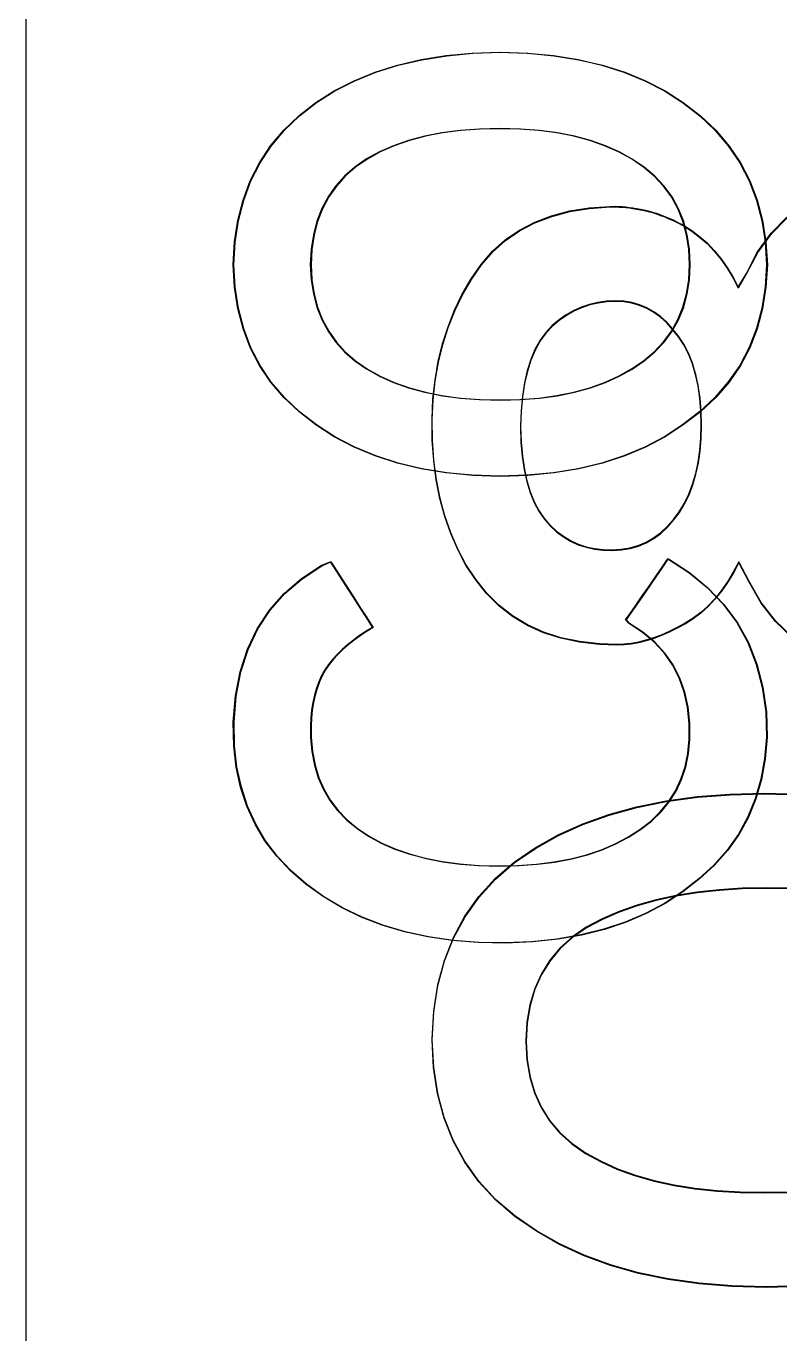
# Model space of a CAD drawing. Extents: x 1 to 47.7, y 0.2 to 35.
# Drawn here: x 34.5485 to 34.6618, y 18.4638 to 18.6605 of the extents above; entities that cross this region are included whole.
import ezdxf

# ---------------------------------------------------------------- set-up
doc = ezdxf.new("R2010")
doc.units = 0
doc.header["$MEASUREMENT"] = 0
for name, color, linetype in [('5_1___24__TARGET_LEDS___12', 7, 'CONTINUOUS'), ('6_2___8__INDEPENDENT_INPUT', 7, 'CONTINUOUS'), ('6_3___8__OPTOISO_INDEPENDE', 7, 'CONTINUOUS'), ('6_4___24__OPTOISO_INDEPEND', 7, 'CONTINUOUS'), ('6_5___8__INDEPENDENT_INPUT', 7, 'CONTINUOUS'), ('6_6___8__INDEPENDENT_INPUT', 7, 'CONTINUOUS'), ('6_7___8__OPTOISO_INDEPENDE', 7, 'CONTINUOUS'), ('6_8___8__OPTOISO_INDEPENDE', 7, 'CONTINUOUS'), ('7_0_____DWG', 7, 'CONTINUOUS')]:
    doc.layers.add(name, color=color, linetype=linetype)

msp = doc.modelspace()

# ---------------------------------------------------------------- linework, layer by layer
at = {"layer": '5_1___24__TARGET_LEDS___12'}
for points in [[(34.61979, 18.65653), (34.62393, 18.65639), (34.62787, 18.65602), (34.6316, 18.65542), (34.63514, 18.65459), (34.63848, 18.65353), (34.64162, 18.65224), (34.64456, 18.65072), (34.6473, 18.64898), (34.64987, 18.64699), (34.65217, 18.6448), (34.65418, 18.64243), (34.65589, 18.63989), (34.65729, 18.63718), (34.6584, 18.63429), (34.65922, 18.63123), (34.65973, 18.62799), (34.65994, 18.62458), (34.65973, 18.62119), (34.65922, 18.61799), (34.6584, 18.61496), (34.65729, 18.6121), (34.65589, 18.60943), (34.65418, 18.60693), (34.65217, 18.60461), (34.64987, 18.60247), (34.6473, 18.60048), (34.64456, 18.59868), (34.64162, 18.59713), (34.63848, 18.59581), (34.63514, 18.59472), (34.6316, 18.59387), (34.62787, 18.59326), (34.62393, 18.59288), (34.61979, 18.59274), (34.61565, 18.59288), (34.61171, 18.59326), (34.60796, 18.59387), (34.6044, 18.59472), (34.60104, 18.59581), (34.59788, 18.59713), (34.59491, 18.59868), (34.59213, 18.60048), (34.58957, 18.60247), (34.5873, 18.60461), (34.58533, 18.60693), (34.58365, 18.60943), (34.58227, 18.6121), (34.58118, 18.61496), (34.58039, 18.61799), (34.5799, 18.62119), (34.5797, 18.62458), (34.5799, 18.62799), (34.58039, 18.63123), (34.58118, 18.63429), (34.58227, 18.63718), (34.58365, 18.63989), (34.58533, 18.64243), (34.5873, 18.6448), (34.58957, 18.64699), (34.59213, 18.64898), (34.59491, 18.65072), (34.59788, 18.65224), (34.60104, 18.65353), (34.6044, 18.65459), (34.60796, 18.65542), (34.61171, 18.65602), (34.61565, 18.65639)], [(34.61979, 18.64504), (34.61674, 18.64497), (34.61384, 18.64475), (34.6111, 18.6444), (34.60852, 18.6439), (34.6061, 18.64325), (34.60383, 18.64247), (34.60173, 18.64154), (34.59978, 18.64047), (34.59801, 18.63926), (34.59646, 18.6379), (34.59512, 18.6364), (34.59397, 18.63477), (34.59303, 18.633), (34.5923, 18.6311), (34.59176, 18.62906), (34.59143, 18.62689), (34.59131, 18.62458), (34.59143, 18.62232), (34.59176, 18.62019), (34.5923, 18.61818), (34.59303, 18.61631), (34.59397, 18.61457), (34.59512, 18.61295), (34.59646, 18.61147), (34.59801, 18.61012), (34.59978, 18.60889), (34.60173, 18.6078), (34.60383, 18.60685), (34.6061, 18.60605), (34.60852, 18.60539), (34.6111, 18.60488), (34.61384, 18.60452), (34.61674, 18.6043), (34.61979, 18.60423), (34.62281, 18.6043), (34.62568, 18.60452), (34.62838, 18.60488), (34.63094, 18.60539), (34.63333, 18.60605), (34.63558, 18.60685), (34.63766, 18.6078), (34.6396, 18.60889), (34.6414, 18.61012), (34.64302, 18.61147), (34.64443, 18.61295), (34.64562, 18.61457), (34.6466, 18.61631), (34.64736, 18.61818), (34.6479, 18.62019), (34.64822, 18.62232), (34.64833, 18.62458), (34.64822, 18.62689), (34.6479, 18.62906), (34.64736, 18.6311), (34.6466, 18.633), (34.64562, 18.63477), (34.64443, 18.6364), (34.64302, 18.6379), (34.6414, 18.63926), (34.6396, 18.64047), (34.63766, 18.64154), (34.63558, 18.64247), (34.63333, 18.64325), (34.63094, 18.6439), (34.62838, 18.6444), (34.62568, 18.64475), (34.62281, 18.64497)], [(34.64507, 18.58032), (34.64823, 18.57828), (34.65101, 18.576), (34.65341, 18.57349), (34.65544, 18.57073), (34.65709, 18.56773), (34.65837, 18.56449), (34.65927, 18.56101), (34.65979, 18.55729), (34.65991, 18.55351), (34.65963, 18.55025), (34.65907, 18.54716), (34.65823, 18.54424), (34.6571, 18.54149), (34.65569, 18.53891), (34.65399, 18.5365), (34.65201, 18.53425), (34.64975, 18.53218), (34.64725, 18.53024), (34.64458, 18.5285), (34.64173, 18.52698), (34.63868, 18.52568), (34.63544, 18.5246), (34.63202, 18.52375), (34.62841, 18.52313), (34.6246, 18.52272), (34.62061, 18.52254), (34.61655, 18.52263), (34.61267, 18.52294), (34.60897, 18.52348), (34.60546, 18.52424), (34.60213, 18.52522), (34.59898, 18.52643), (34.59602, 18.52786), (34.59324, 18.52952), (34.59065, 18.53139), (34.58832, 18.5334), (34.58626, 18.53558), (34.58448, 18.53792), (34.58298, 18.54044), (34.58177, 18.54312), (34.58083, 18.54597), (34.58017, 18.54899), (34.57979, 18.55218), (34.57973, 18.55577), (34.58006, 18.5597), (34.58077, 18.56335), (34.58186, 18.56671), (34.58332, 18.56979), (34.58516, 18.5726), (34.58737, 18.57511), (34.58996, 18.57735), (34.59292, 18.5793), (34.5943, 18.57987), (34.59478, 18.57912), (34.59558, 18.57787), (34.59659, 18.57631), (34.59769, 18.57461), (34.59876, 18.57294), (34.59969, 18.57151), (34.60036, 18.57047), (34.60065, 18.57001), (34.59973, 18.56945), (34.59872, 18.56878), (34.59778, 18.5681), (34.5969, 18.5674), (34.59608, 18.56669), (34.59533, 18.56595), (34.59464, 18.5652), (34.59402, 18.56443), (34.59347, 18.56363), (34.59299, 18.56276), (34.59258, 18.56183), (34.59222, 18.56085), (34.59192, 18.55981), (34.59168, 18.55873), (34.5915, 18.55759), (34.59138, 18.5564), (34.59132, 18.55515), (34.59133, 18.55349), (34.59153, 18.55134), (34.59192, 18.54931), (34.5925, 18.54741), (34.59328, 18.54563), (34.59425, 18.54398), (34.59541, 18.54246), (34.59676, 18.54106), (34.59831, 18.53979), (34.60006, 18.53862), (34.60198, 18.53758), (34.60404, 18.53667), (34.60626, 18.5359), (34.60862, 18.53527), (34.61114, 18.53478), (34.61381, 18.53443), (34.61662, 18.53421), (34.61959, 18.53413), (34.62254, 18.53419), (34.62534, 18.53439), (34.628, 18.53473), (34.63051, 18.5352), (34.63287, 18.53581), (34.63509, 18.53656), (34.63715, 18.53745), (34.63907, 18.53848), (34.64086, 18.53963), (34.64251, 18.54089), (34.64395, 18.54227), (34.64519, 18.54377), (34.64622, 18.54541), (34.64705, 18.54716), (34.64767, 18.54905), (34.64809, 18.55106), (34.6483, 18.55319), (34.6483, 18.55557), (34.64805, 18.55801), (34.64755, 18.56029), (34.6468, 18.56241), (34.64579, 18.56437), (34.64452, 18.56617), (34.643, 18.56781), (34.64122, 18.5693), (34.63919, 18.57062), (34.63873, 18.57114), (34.63927, 18.57191), (34.64011, 18.57313), (34.64114, 18.57462), (34.64225, 18.57622), (34.64331, 18.57776), (34.64421, 18.57907), (34.64484, 18.57998)]]:
    msp.add_lwpolyline(points, close=True, dxfattribs=at)
at = {"layer": '6_2___8__INDEPENDENT_INPUT'}
for points in [[(34.66364, 18.56865), (34.66117, 18.571), (34.65899, 18.57379), (34.65713, 18.57702), (34.65565, 18.5799), (34.65482, 18.57833), (34.65394, 18.57688), (34.65301, 18.57555), (34.65203, 18.57434), (34.651, 18.57324), (34.64991, 18.57227), (34.64877, 18.57141), (34.64758, 18.57066), (34.64636, 18.57001), (34.64516, 18.5694), (34.64398, 18.56888), (34.64282, 18.56844), (34.64168, 18.56808), (34.64055, 18.56781), (34.63944, 18.56761), (34.63835, 18.5675), (34.63728, 18.56746), (34.63471, 18.56756), (34.63171, 18.56789), (34.6289, 18.56848), (34.62627, 18.56932), (34.62384, 18.57042), (34.6216, 18.57176), (34.61955, 18.57336), (34.61769, 18.57521), (34.61602, 18.57732), (34.61461, 18.5795), (34.61338, 18.58181), (34.61231, 18.58425), (34.61142, 18.58681), (34.61069, 18.58949), (34.61014, 18.5923), (34.60976, 18.59523), (34.60955, 18.59829), (34.60952, 18.60141), (34.60965, 18.60437), (34.60996, 18.60723), (34.61044, 18.61), (34.61109, 18.61267), (34.61191, 18.61526), (34.6129, 18.61774), (34.61406, 18.62014), (34.6154, 18.62244), (34.61691, 18.62463), (34.61862, 18.6266), (34.62053, 18.62831), (34.62265, 18.62977), (34.62497, 18.63099), (34.62749, 18.63196), (34.63021, 18.63267), (34.63313, 18.63314), (34.63626, 18.63336), (34.63714, 18.63337), (34.63763, 18.63335), (34.63814, 18.63332), (34.63866, 18.63327), (34.63919, 18.63321), (34.63973, 18.63314), (34.64028, 18.63305), (34.64084, 18.63295), (34.64142, 18.63283), (34.64203, 18.63268), (34.64264, 18.63251), (34.64326, 18.63232), (34.64388, 18.6321), (34.6445, 18.63186), (34.64513, 18.6316), (34.64576, 18.63131), (34.64639, 18.631), (34.64731, 18.63052), (34.64856, 18.62974), (34.64975, 18.62885), (34.65087, 18.62785), (34.65194, 18.62673), (34.65294, 18.62551), (34.65388, 18.62418), (34.65475, 18.62274), (34.65557, 18.62118), (34.65679, 18.62328), (34.65848, 18.62651), (34.66052, 18.62932), (34.66289, 18.63171)], [(34.66494, 18.47096), (34.65976, 18.47083), (34.6546, 18.47096), (34.64968, 18.47136), (34.645, 18.47202), (34.64056, 18.47294), (34.63636, 18.47413), (34.6324, 18.47558), (34.62868, 18.47729), (34.6252, 18.47927), (34.62196, 18.48151), (34.61907, 18.48399), (34.61656, 18.48671), (34.61444, 18.48967), (34.61269, 18.49288), (34.61132, 18.49632), (34.61034, 18.5), (34.60973, 18.50392), (34.60951, 18.50808), (34.60976, 18.51229), (34.61038, 18.51624), (34.61136, 18.51994), (34.61272, 18.52339), (34.61445, 18.52659), (34.61655, 18.52954), (34.61902, 18.53224), (34.62186, 18.53469), (34.62504, 18.53687), (34.62848, 18.5388), (34.63217, 18.54046), (34.6361, 18.54187), (34.64028, 18.54303), (34.64471, 18.54392), (34.64939, 18.54457), (34.65432, 18.54495), (34.65949, 18.54508), (34.66464, 18.54495)], [(34.66336, 18.53078), (34.65976, 18.53085), (34.65614, 18.53078), (34.65268, 18.53056), (34.64936, 18.53019), (34.6462, 18.52968), (34.6432, 18.52903), (34.64034, 18.52823), (34.63764, 18.52728), (34.63509, 18.52619), (34.63271, 18.52493), (34.63061, 18.52347), (34.62878, 18.52181), (34.62722, 18.51996), (34.62595, 18.51792), (34.62495, 18.51569), (34.62423, 18.51326), (34.62378, 18.51064), (34.62362, 18.50783), (34.62378, 18.50506), (34.62422, 18.50248), (34.62493, 18.50008), (34.62592, 18.49788), (34.62718, 18.49587), (34.62871, 18.49405), (34.63052, 18.49242), (34.63259, 18.49097), (34.63492, 18.48971), (34.63742, 18.48859), (34.64009, 18.48763), (34.64291, 18.48681), (34.6459, 18.48616), (34.64905, 18.48565), (34.65237, 18.4853), (34.65585, 18.48511), (34.65949, 18.48506), (34.66309, 18.48514)]]:
    msp.add_lwpolyline(points, dxfattribs=at)
msp.add_lwpolyline([(34.63711, 18.61915), (34.63576, 18.61909), (34.63445, 18.61891), (34.63319, 18.61862), (34.63197, 18.61822), (34.63081, 18.61769), (34.62969, 18.61705), (34.62861, 18.6163), (34.62759, 18.61542), (34.62661, 18.6144), (34.62575, 18.61321), (34.62499, 18.61185), (34.62435, 18.61033), (34.62382, 18.60864), (34.62339, 18.6068), (34.62309, 18.60479), (34.62289, 18.60262), (34.6228, 18.60029), (34.62288, 18.598), (34.62307, 18.59586), (34.62336, 18.59388), (34.62375, 18.59207), (34.62425, 18.59042), (34.62486, 18.58893), (34.62556, 18.5876), (34.62637, 18.58643), (34.62728, 18.58541), (34.62825, 18.58452), (34.62928, 18.58374), (34.63035, 18.58309), (34.63149, 18.58257), (34.63268, 18.58216), (34.63392, 18.58189), (34.63522, 18.58173), (34.63657, 18.58171), (34.63795, 18.58178), (34.63927, 18.58199), (34.64052, 18.58234), (34.6417, 18.58284), (34.64283, 18.58348), (34.64389, 18.58426), (34.64488, 18.58518), (34.64581, 18.58624), (34.64668, 18.58743), (34.64746, 18.58871), (34.64813, 18.59009), (34.6487, 18.59157), (34.64917, 18.59316), (34.64953, 18.59486), (34.64979, 18.59665), (34.64995, 18.59855), (34.65, 18.60056), (34.64994, 18.60265), (34.64978, 18.60461), (34.64952, 18.60645), (34.64914, 18.60818), (34.64866, 18.60978), (34.64807, 18.61126), (34.64737, 18.61261), (34.64656, 18.61385), (34.64569, 18.61496), (34.64481, 18.61594), (34.64387, 18.61679), (34.64287, 18.61751), (34.64183, 18.6181), (34.64073, 18.61856), (34.63957, 18.61889), (34.63837, 18.61908)], close=True, dxfattribs=at)
at = {"layer": '6_3___8__OPTOISO_INDEPENDE'}
for points in [[(34.66364, 18.56865), (34.66117, 18.571), (34.65899, 18.57379), (34.65713, 18.57702), (34.65565, 18.5799), (34.65482, 18.57833), (34.65394, 18.57688), (34.65301, 18.57555), (34.65203, 18.57434), (34.651, 18.57324), (34.64991, 18.57227), (34.64877, 18.57141), (34.64758, 18.57066), (34.64636, 18.57001), (34.64516, 18.5694), (34.64398, 18.56888), (34.64282, 18.56844), (34.64168, 18.56808), (34.64055, 18.56781), (34.63944, 18.56761), (34.63835, 18.5675), (34.63728, 18.56746), (34.63471, 18.56756), (34.63171, 18.56789), (34.6289, 18.56848), (34.62627, 18.56932), (34.62384, 18.57042), (34.6216, 18.57176), (34.61955, 18.57336), (34.61769, 18.57521), (34.61602, 18.57732), (34.61461, 18.5795), (34.61338, 18.58181), (34.61231, 18.58425), (34.61142, 18.58681), (34.61069, 18.58949), (34.61014, 18.5923), (34.60976, 18.59523), (34.60955, 18.59829), (34.60952, 18.60141), (34.60965, 18.60437), (34.60996, 18.60723), (34.61044, 18.61), (34.61109, 18.61267), (34.61191, 18.61526), (34.6129, 18.61774), (34.61406, 18.62014), (34.6154, 18.62244), (34.61691, 18.62463), (34.61862, 18.6266), (34.62053, 18.62831), (34.62265, 18.62977), (34.62497, 18.63099), (34.62749, 18.63196), (34.63021, 18.63267), (34.63313, 18.63314), (34.63626, 18.63336), (34.63714, 18.63337), (34.63763, 18.63335), (34.63814, 18.63332), (34.63866, 18.63327), (34.63919, 18.63321), (34.63973, 18.63314), (34.64028, 18.63305), (34.64084, 18.63295), (34.64142, 18.63283), (34.64203, 18.63268), (34.64264, 18.63251), (34.64326, 18.63232), (34.64388, 18.6321), (34.6445, 18.63186), (34.64513, 18.6316), (34.64576, 18.63131), (34.64639, 18.631), (34.64731, 18.63052), (34.64856, 18.62974), (34.64975, 18.62885), (34.65087, 18.62785), (34.65194, 18.62673), (34.65294, 18.62551), (34.65388, 18.62418), (34.65475, 18.62274), (34.65557, 18.62118), (34.65679, 18.62328), (34.65848, 18.62651), (34.66052, 18.62932), (34.66289, 18.63171)], [(34.66494, 18.47096), (34.65976, 18.47083), (34.6546, 18.47096), (34.64968, 18.47136), (34.645, 18.47202), (34.64056, 18.47294), (34.63636, 18.47413), (34.6324, 18.47558), (34.62868, 18.47729), (34.6252, 18.47927), (34.62196, 18.48151), (34.61907, 18.48399), (34.61656, 18.48671), (34.61444, 18.48967), (34.61269, 18.49288), (34.61132, 18.49632), (34.61034, 18.5), (34.60973, 18.50392), (34.60951, 18.50808), (34.60976, 18.51229), (34.61038, 18.51624), (34.61136, 18.51994), (34.61272, 18.52339), (34.61445, 18.52659), (34.61655, 18.52954), (34.61902, 18.53224), (34.62186, 18.53469), (34.62504, 18.53687), (34.62848, 18.5388), (34.63217, 18.54046), (34.6361, 18.54187), (34.64028, 18.54303), (34.64471, 18.54392), (34.64939, 18.54457), (34.65432, 18.54495), (34.65949, 18.54508), (34.66464, 18.54495)], [(34.66336, 18.53078), (34.65976, 18.53085), (34.65614, 18.53078), (34.65268, 18.53056), (34.64936, 18.53019), (34.6462, 18.52968), (34.6432, 18.52903), (34.64034, 18.52823), (34.63764, 18.52728), (34.63509, 18.52619), (34.63271, 18.52493), (34.63061, 18.52347), (34.62878, 18.52181), (34.62722, 18.51996), (34.62595, 18.51792), (34.62495, 18.51569), (34.62423, 18.51326), (34.62378, 18.51064), (34.62362, 18.50783), (34.62378, 18.50506), (34.62422, 18.50248), (34.62493, 18.50008), (34.62592, 18.49788), (34.62718, 18.49587), (34.62871, 18.49405), (34.63052, 18.49242), (34.63259, 18.49097), (34.63492, 18.48971), (34.63742, 18.48859), (34.64009, 18.48763), (34.64291, 18.48681), (34.6459, 18.48616), (34.64905, 18.48565), (34.65237, 18.4853), (34.65585, 18.48511), (34.65949, 18.48506), (34.66309, 18.48514)]]:
    msp.add_lwpolyline(points, dxfattribs=at)
msp.add_lwpolyline([(34.63711, 18.61915), (34.63576, 18.61909), (34.63445, 18.61891), (34.63319, 18.61862), (34.63197, 18.61822), (34.63081, 18.61769), (34.62969, 18.61705), (34.62861, 18.6163), (34.62759, 18.61542), (34.62661, 18.6144), (34.62575, 18.61321), (34.62499, 18.61185), (34.62435, 18.61033), (34.62382, 18.60864), (34.62339, 18.6068), (34.62309, 18.60479), (34.62289, 18.60262), (34.6228, 18.60029), (34.62288, 18.598), (34.62307, 18.59586), (34.62336, 18.59388), (34.62375, 18.59207), (34.62425, 18.59042), (34.62486, 18.58893), (34.62556, 18.5876), (34.62637, 18.58643), (34.62728, 18.58541), (34.62825, 18.58452), (34.62928, 18.58374), (34.63035, 18.58309), (34.63149, 18.58257), (34.63268, 18.58216), (34.63392, 18.58189), (34.63522, 18.58173), (34.63657, 18.58171), (34.63795, 18.58178), (34.63927, 18.58199), (34.64052, 18.58234), (34.6417, 18.58284), (34.64283, 18.58348), (34.64389, 18.58426), (34.64488, 18.58518), (34.64581, 18.58624), (34.64668, 18.58743), (34.64746, 18.58871), (34.64813, 18.59009), (34.6487, 18.59157), (34.64917, 18.59316), (34.64953, 18.59486), (34.64979, 18.59665), (34.64995, 18.59855), (34.65, 18.60056), (34.64994, 18.60265), (34.64978, 18.60461), (34.64952, 18.60645), (34.64914, 18.60818), (34.64866, 18.60978), (34.64807, 18.61126), (34.64737, 18.61261), (34.64656, 18.61385), (34.64569, 18.61496), (34.64481, 18.61594), (34.64387, 18.61679), (34.64287, 18.61751), (34.64183, 18.6181), (34.64073, 18.61856), (34.63957, 18.61889), (34.63837, 18.61908)], close=True, dxfattribs=at)
at = {"layer": '6_4___24__OPTOISO_INDEPEND'}
for points in [[(34.61968, 18.65654), (34.62382, 18.6564), (34.62776, 18.65603), (34.6315, 18.65543), (34.63503, 18.6546), (34.63837, 18.65355), (34.64151, 18.65226), (34.64445, 18.65074), (34.6472, 18.64899), (34.64976, 18.647), (34.65206, 18.64481), (34.65407, 18.64245), (34.65578, 18.63991), (34.65719, 18.63719), (34.6583, 18.63431), (34.65911, 18.63124), (34.65962, 18.62801), (34.65983, 18.62459), (34.65962, 18.62121), (34.65911, 18.618), (34.6583, 18.61497), (34.65719, 18.61212), (34.65578, 18.60944), (34.65407, 18.60694), (34.65206, 18.60462), (34.64976, 18.60248), (34.6472, 18.60049), (34.64445, 18.5987), (34.64151, 18.59714), (34.63837, 18.59582), (34.63503, 18.59474), (34.6315, 18.59389), (34.62776, 18.59327), (34.62382, 18.5929), (34.61968, 18.59275), (34.61554, 18.5929), (34.6116, 18.59327), (34.60785, 18.59389), (34.6043, 18.59474), (34.60094, 18.59582), (34.59777, 18.59714), (34.5948, 18.5987), (34.59203, 18.60049), (34.58947, 18.60248), (34.5872, 18.60462), (34.58522, 18.60694), (34.58354, 18.60944), (34.58216, 18.61212), (34.58108, 18.61497), (34.58029, 18.618), (34.57979, 18.62121), (34.57959, 18.62459), (34.57979, 18.62801), (34.58029, 18.63124), (34.58108, 18.63431), (34.58216, 18.63719), (34.58354, 18.63991), (34.58522, 18.64245), (34.5872, 18.64481), (34.58947, 18.647), (34.59203, 18.64899), (34.5948, 18.65074), (34.59777, 18.65226), (34.60094, 18.65355), (34.6043, 18.6546), (34.60785, 18.65543), (34.6116, 18.65603), (34.61554, 18.6564)], [(34.61968, 18.64505), (34.61663, 18.64498), (34.61373, 18.64477), (34.61099, 18.64441), (34.60841, 18.64391), (34.60599, 18.64327), (34.60372, 18.64248), (34.60162, 18.64156), (34.59967, 18.64049), (34.5979, 18.63927), (34.59635, 18.63791), (34.59501, 18.63641), (34.59387, 18.63478), (34.59293, 18.63302), (34.59219, 18.63111), (34.59166, 18.62908), (34.59133, 18.6269), (34.5912, 18.62459), (34.59133, 18.62233), (34.59166, 18.6202), (34.59219, 18.6182), (34.59293, 18.61632), (34.59387, 18.61458), (34.59501, 18.61297), (34.59635, 18.61148), (34.5979, 18.61013), (34.59967, 18.6089), (34.60162, 18.60781), (34.60372, 18.60686), (34.60599, 18.60606), (34.60841, 18.60541), (34.61099, 18.6049), (34.61373, 18.60453), (34.61663, 18.60431), (34.61968, 18.60424), (34.6227, 18.60431), (34.62557, 18.60453), (34.62828, 18.6049), (34.63083, 18.60541), (34.63323, 18.60606), (34.63547, 18.60686), (34.63756, 18.60781), (34.63949, 18.6089), (34.64129, 18.61013), (34.64291, 18.61148), (34.64432, 18.61297), (34.64551, 18.61458), (34.64649, 18.61632), (34.64725, 18.6182), (34.64779, 18.6202), (34.64811, 18.62233), (34.64822, 18.62459), (34.64811, 18.6269), (34.64779, 18.62908), (34.64725, 18.63111), (34.64649, 18.63302), (34.64551, 18.63478), (34.64432, 18.63641), (34.64291, 18.63791), (34.64129, 18.63927), (34.63949, 18.64049), (34.63756, 18.64156), (34.63547, 18.64248), (34.63323, 18.64327), (34.63083, 18.64391), (34.62828, 18.64441), (34.62557, 18.64477), (34.6227, 18.64498)], [(34.64497, 18.58033), (34.64812, 18.57829), (34.6509, 18.57602), (34.6533, 18.5735), (34.65533, 18.57074), (34.65698, 18.56774), (34.65826, 18.5645), (34.65916, 18.56102), (34.65969, 18.5573), (34.6598, 18.55352), (34.65953, 18.55026), (34.65896, 18.54718), (34.65812, 18.54426), (34.65699, 18.54151), (34.65558, 18.53893), (34.65388, 18.53651), (34.6519, 18.53427), (34.64964, 18.53219), (34.64715, 18.53026), (34.64448, 18.52851), (34.64162, 18.52699), (34.63857, 18.52569), (34.63534, 18.52462), (34.63191, 18.52377), (34.6283, 18.52314), (34.6245, 18.52274), (34.6205, 18.52256), (34.61644, 18.52264), (34.61256, 18.52295), (34.60886, 18.52349), (34.60535, 18.52425), (34.60202, 18.52524), (34.59887, 18.52644), (34.59591, 18.52788), (34.59314, 18.52953), (34.59055, 18.53141), (34.58821, 18.53342), (34.58615, 18.53559), (34.58437, 18.53794), (34.58288, 18.54045), (34.58166, 18.54313), (34.58072, 18.54598), (34.58006, 18.549), (34.57969, 18.55219), (34.57962, 18.55578), (34.57995, 18.55971), (34.58067, 18.56336), (34.58175, 18.56673), (34.58322, 18.56981), (34.58505, 18.57261), (34.58726, 18.57513), (34.58985, 18.57736), (34.59281, 18.57932), (34.59419, 18.57988), (34.59467, 18.57913), (34.59548, 18.57789), (34.59648, 18.57632), (34.59758, 18.57462), (34.59865, 18.57296), (34.59958, 18.57152), (34.60025, 18.57048), (34.60054, 18.57003), (34.59962, 18.56946), (34.59861, 18.5688), (34.59767, 18.56812), (34.59679, 18.56742), (34.59597, 18.5667), (34.59522, 18.56597), (34.59454, 18.56521), (34.59391, 18.56444), (34.59336, 18.56365), (34.59288, 18.56277), (34.59247, 18.56184), (34.59211, 18.56086), (34.59181, 18.55983), (34.59158, 18.55874), (34.5914, 18.5576), (34.59127, 18.55641), (34.59121, 18.55517), (34.59122, 18.5535), (34.59142, 18.55135), (34.59181, 18.54932), (34.59239, 18.54742), (34.59317, 18.54565), (34.59414, 18.544), (34.5953, 18.54247), (34.59665, 18.54108), (34.5982, 18.5398), (34.59995, 18.53864), (34.60187, 18.53759), (34.60393, 18.53669), (34.60615, 18.53592), (34.60852, 18.53529), (34.61103, 18.5348), (34.6137, 18.53444), (34.61651, 18.53422), (34.61948, 18.53415), (34.62243, 18.53421), (34.62524, 18.5344), (34.62789, 18.53474), (34.6304, 18.53521), (34.63276, 18.53583), (34.63498, 18.53658), (34.63704, 18.53746), (34.63896, 18.53849), (34.64075, 18.53964), (34.6424, 18.5409), (34.64384, 18.54228), (34.64508, 18.54379), (34.64611, 18.54542), (34.64694, 18.54718), (34.64756, 18.54906), (34.64798, 18.55107), (34.64819, 18.55321), (34.64819, 18.55559), (34.64795, 18.55802), (34.64744, 18.5603), (34.64669, 18.56242), (34.64568, 18.56438), (34.64441, 18.56618), (34.64289, 18.56783), (34.64111, 18.56931), (34.63908, 18.57064), (34.63862, 18.57115), (34.63916, 18.57192), (34.64, 18.57314), (34.64103, 18.57463), (34.64214, 18.57623), (34.6432, 18.57777), (34.6441, 18.57908), (34.64473, 18.57999)]]:
    msp.add_lwpolyline(points, close=True, dxfattribs=at)
at = {"layer": '6_5___8__INDEPENDENT_INPUT'}
for points in [[(34.66364, 18.56855), (34.66117, 18.5709), (34.65899, 18.57369), (34.65713, 18.57692), (34.65565, 18.5798), (34.65482, 18.57824), (34.65394, 18.57679), (34.65301, 18.57546), (34.65203, 18.57425), (34.651, 18.57315), (34.64991, 18.57217), (34.64877, 18.57131), (34.64758, 18.57057), (34.64636, 18.56991), (34.64516, 18.56931), (34.64398, 18.56879), (34.64282, 18.56835), (34.64168, 18.56799), (34.64055, 18.56771), (34.63944, 18.56752), (34.63835, 18.5674), (34.63728, 18.56737), (34.63471, 18.56746), (34.63171, 18.5678), (34.6289, 18.56839), (34.62627, 18.56923), (34.62384, 18.57032), (34.6216, 18.57167), (34.61955, 18.57327), (34.61769, 18.57512), (34.61602, 18.57722), (34.61461, 18.57941), (34.61338, 18.58172), (34.61231, 18.58415), (34.61142, 18.58671), (34.61069, 18.5894), (34.61014, 18.59221), (34.60976, 18.59514), (34.60955, 18.5982), (34.60952, 18.60132), (34.60965, 18.60427), (34.60996, 18.60713), (34.61044, 18.6099), (34.61109, 18.61258), (34.61191, 18.61516), (34.6129, 18.61765), (34.61406, 18.62004), (34.6154, 18.62235), (34.61691, 18.62454), (34.61862, 18.6265), (34.62053, 18.62821), (34.62265, 18.62968), (34.62497, 18.63089), (34.62749, 18.63186), (34.63021, 18.63258), (34.63313, 18.63305), (34.63626, 18.63327), (34.63714, 18.63328), (34.63763, 18.63326), (34.63814, 18.63322), (34.63866, 18.63318), (34.63919, 18.63312), (34.63973, 18.63304), (34.64028, 18.63296), (34.64084, 18.63286), (34.64142, 18.63274), (34.64203, 18.63259), (34.64264, 18.63242), (34.64326, 18.63222), (34.64388, 18.632), (34.6445, 18.63176), (34.64513, 18.6315), (34.64576, 18.63122), (34.64639, 18.63091), (34.64731, 18.63042), (34.64856, 18.62964), (34.64975, 18.62875), (34.65087, 18.62775), (34.65194, 18.62664), (34.65294, 18.62542), (34.65388, 18.62408), (34.65475, 18.62264), (34.65557, 18.62109), (34.65679, 18.62319), (34.65848, 18.62642), (34.66052, 18.62923), (34.66289, 18.63162)], [(34.66494, 18.47087), (34.65976, 18.47074), (34.6546, 18.47087), (34.64968, 18.47126), (34.645, 18.47192), (34.64056, 18.47285), (34.63636, 18.47403), (34.6324, 18.47548), (34.62868, 18.4772), (34.6252, 18.47918), (34.62196, 18.48142), (34.61907, 18.4839), (34.61656, 18.48662), (34.61444, 18.48958), (34.61269, 18.49278), (34.61132, 18.49622), (34.61034, 18.4999), (34.60973, 18.50383), (34.60951, 18.50799), (34.60976, 18.51219), (34.61038, 18.51615), (34.61136, 18.51985), (34.61272, 18.5233), (34.61445, 18.5265), (34.61655, 18.52945), (34.61902, 18.53214), (34.62186, 18.53459), (34.62504, 18.53678), (34.62848, 18.5387), (34.63217, 18.54037), (34.6361, 18.54178), (34.64028, 18.54293), (34.64471, 18.54383), (34.64939, 18.54447), (34.65432, 18.54485), (34.65949, 18.54498), (34.66464, 18.54485)], [(34.66336, 18.53068), (34.65976, 18.53075), (34.65614, 18.53068), (34.65268, 18.53046), (34.64936, 18.5301), (34.6462, 18.52959), (34.6432, 18.52893), (34.64034, 18.52813), (34.63764, 18.52719), (34.63509, 18.52609), (34.63271, 18.52483), (34.63061, 18.52337), (34.62878, 18.52172), (34.62722, 18.51987), (34.62595, 18.51783), (34.62495, 18.51559), (34.62423, 18.51316), (34.62378, 18.51054), (34.62362, 18.50773), (34.62378, 18.50496), (34.62422, 18.50238), (34.62493, 18.49999), (34.62592, 18.49779), (34.62718, 18.49578), (34.62871, 18.49395), (34.63052, 18.49232), (34.63259, 18.49088), (34.63492, 18.48961), (34.63742, 18.48849), (34.64009, 18.48753), (34.64291, 18.48672), (34.6459, 18.48606), (34.64905, 18.48556), (34.65237, 18.48521), (34.65585, 18.48501), (34.65949, 18.48497), (34.66309, 18.48504)]]:
    msp.add_lwpolyline(points, dxfattribs=at)
msp.add_lwpolyline([(34.63711, 18.61905), (34.63576, 18.61899), (34.63445, 18.61882), (34.63319, 18.61853), (34.63197, 18.61812), (34.63081, 18.6176), (34.62969, 18.61696), (34.62861, 18.6162), (34.62759, 18.61533), (34.62661, 18.61431), (34.62575, 18.61311), (34.62499, 18.61175), (34.62435, 18.61023), (34.62382, 18.60855), (34.62339, 18.6067), (34.62309, 18.6047), (34.62289, 18.60253), (34.6228, 18.6002), (34.62288, 18.5979), (34.62307, 18.59576), (34.62336, 18.59379), (34.62375, 18.59197), (34.62425, 18.59032), (34.62486, 18.58883), (34.62556, 18.5875), (34.62637, 18.58634), (34.62728, 18.58532), (34.62825, 18.58442), (34.62928, 18.58365), (34.63035, 18.583), (34.63149, 18.58247), (34.63268, 18.58207), (34.63392, 18.58179), (34.63522, 18.58164), (34.63657, 18.58161), (34.63795, 18.58168), (34.63927, 18.58189), (34.64052, 18.58225), (34.6417, 18.58275), (34.64283, 18.58338), (34.64389, 18.58416), (34.64488, 18.58508), (34.64581, 18.58615), (34.64668, 18.58733), (34.64746, 18.58861), (34.64813, 18.58999), (34.6487, 18.59148), (34.64917, 18.59307), (34.64953, 18.59476), (34.64979, 18.59656), (34.64995, 18.59846), (34.65, 18.60046), (34.64994, 18.60255), (34.64978, 18.60452), (34.64952, 18.60636), (34.64914, 18.60808), (34.64866, 18.60968), (34.64807, 18.61116), (34.64737, 18.61252), (34.64656, 18.61375), (34.64569, 18.61486), (34.64481, 18.61585), (34.64387, 18.6167), (34.64287, 18.61741), (34.64183, 18.618), (34.64073, 18.61846), (34.63957, 18.61879), (34.63837, 18.61899)], close=True, dxfattribs=at)
at = {"layer": '6_6___8__INDEPENDENT_INPUT'}
for points in [[(34.66364, 18.56865), (34.66117, 18.571), (34.65899, 18.57379), (34.65713, 18.57702), (34.65565, 18.5799), (34.65482, 18.57833), (34.65394, 18.57688), (34.65301, 18.57555), (34.65203, 18.57434), (34.651, 18.57324), (34.64991, 18.57227), (34.64877, 18.57141), (34.64758, 18.57066), (34.64636, 18.57001), (34.64516, 18.5694), (34.64398, 18.56888), (34.64282, 18.56844), (34.64168, 18.56808), (34.64055, 18.56781), (34.63944, 18.56761), (34.63835, 18.5675), (34.63728, 18.56746), (34.63471, 18.56756), (34.63171, 18.56789), (34.6289, 18.56848), (34.62627, 18.56932), (34.62384, 18.57042), (34.6216, 18.57176), (34.61955, 18.57336), (34.61769, 18.57521), (34.61602, 18.57732), (34.61461, 18.5795), (34.61338, 18.58181), (34.61231, 18.58425), (34.61142, 18.58681), (34.61069, 18.58949), (34.61014, 18.5923), (34.60976, 18.59523), (34.60955, 18.59829), (34.60952, 18.60141), (34.60965, 18.60437), (34.60996, 18.60723), (34.61044, 18.61), (34.61109, 18.61267), (34.61191, 18.61526), (34.6129, 18.61774), (34.61406, 18.62014), (34.6154, 18.62244), (34.61691, 18.62463), (34.61862, 18.6266), (34.62053, 18.62831), (34.62265, 18.62977), (34.62497, 18.63099), (34.62749, 18.63196), (34.63021, 18.63267), (34.63313, 18.63314), (34.63626, 18.63336), (34.63714, 18.63337), (34.63763, 18.63335), (34.63814, 18.63332), (34.63866, 18.63327), (34.63919, 18.63321), (34.63973, 18.63314), (34.64028, 18.63305), (34.64084, 18.63295), (34.64142, 18.63283), (34.64203, 18.63268), (34.64264, 18.63251), (34.64326, 18.63232), (34.64388, 18.6321), (34.6445, 18.63186), (34.64513, 18.6316), (34.64576, 18.63131), (34.64639, 18.631), (34.64731, 18.63052), (34.64856, 18.62974), (34.64975, 18.62885), (34.65087, 18.62785), (34.65194, 18.62673), (34.65294, 18.62551), (34.65388, 18.62418), (34.65475, 18.62274), (34.65557, 18.62118), (34.65679, 18.62328), (34.65848, 18.62651), (34.66052, 18.62932), (34.66289, 18.63171)], [(34.66494, 18.47096), (34.65976, 18.47083), (34.6546, 18.47096), (34.64968, 18.47136), (34.645, 18.47202), (34.64056, 18.47294), (34.63636, 18.47413), (34.6324, 18.47558), (34.62868, 18.47729), (34.6252, 18.47927), (34.62196, 18.48151), (34.61907, 18.48399), (34.61656, 18.48671), (34.61444, 18.48967), (34.61269, 18.49288), (34.61132, 18.49632), (34.61034, 18.5), (34.60973, 18.50392), (34.60951, 18.50808), (34.60976, 18.51229), (34.61038, 18.51624), (34.61136, 18.51994), (34.61272, 18.52339), (34.61445, 18.52659), (34.61655, 18.52954), (34.61902, 18.53224), (34.62186, 18.53469), (34.62504, 18.53687), (34.62848, 18.5388), (34.63217, 18.54046), (34.6361, 18.54187), (34.64028, 18.54303), (34.64471, 18.54392), (34.64939, 18.54457), (34.65432, 18.54495), (34.65949, 18.54508), (34.66464, 18.54495)], [(34.66336, 18.53078), (34.65976, 18.53085), (34.65614, 18.53078), (34.65268, 18.53056), (34.64936, 18.53019), (34.6462, 18.52968), (34.6432, 18.52903), (34.64034, 18.52823), (34.63764, 18.52728), (34.63509, 18.52619), (34.63271, 18.52493), (34.63061, 18.52347), (34.62878, 18.52181), (34.62722, 18.51996), (34.62595, 18.51792), (34.62495, 18.51569), (34.62423, 18.51326), (34.62378, 18.51064), (34.62362, 18.50783), (34.62378, 18.50506), (34.62422, 18.50248), (34.62493, 18.50008), (34.62592, 18.49788), (34.62718, 18.49587), (34.62871, 18.49405), (34.63052, 18.49242), (34.63259, 18.49097), (34.63492, 18.48971), (34.63742, 18.48859), (34.64009, 18.48763), (34.64291, 18.48681), (34.6459, 18.48616), (34.64905, 18.48565), (34.65237, 18.4853), (34.65585, 18.48511), (34.65949, 18.48506), (34.66309, 18.48514)]]:
    msp.add_lwpolyline(points, dxfattribs=at)
msp.add_lwpolyline([(34.63711, 18.61915), (34.63576, 18.61909), (34.63445, 18.61891), (34.63319, 18.61862), (34.63197, 18.61822), (34.63081, 18.61769), (34.62969, 18.61705), (34.62861, 18.6163), (34.62759, 18.61542), (34.62661, 18.6144), (34.62575, 18.61321), (34.62499, 18.61185), (34.62435, 18.61033), (34.62382, 18.60864), (34.62339, 18.6068), (34.62309, 18.60479), (34.62289, 18.60262), (34.6228, 18.60029), (34.62288, 18.598), (34.62307, 18.59586), (34.62336, 18.59388), (34.62375, 18.59207), (34.62425, 18.59042), (34.62486, 18.58893), (34.62556, 18.5876), (34.62637, 18.58643), (34.62728, 18.58541), (34.62825, 18.58452), (34.62928, 18.58374), (34.63035, 18.58309), (34.63149, 18.58257), (34.63268, 18.58216), (34.63392, 18.58189), (34.63522, 18.58173), (34.63657, 18.58171), (34.63795, 18.58178), (34.63927, 18.58199), (34.64052, 18.58234), (34.6417, 18.58284), (34.64283, 18.58348), (34.64389, 18.58426), (34.64488, 18.58518), (34.64581, 18.58624), (34.64668, 18.58743), (34.64746, 18.58871), (34.64813, 18.59009), (34.6487, 18.59157), (34.64917, 18.59316), (34.64953, 18.59486), (34.64979, 18.59665), (34.64995, 18.59855), (34.65, 18.60056), (34.64994, 18.60265), (34.64978, 18.60461), (34.64952, 18.60645), (34.64914, 18.60818), (34.64866, 18.60978), (34.64807, 18.61126), (34.64737, 18.61261), (34.64656, 18.61385), (34.64569, 18.61496), (34.64481, 18.61594), (34.64387, 18.61679), (34.64287, 18.61751), (34.64183, 18.6181), (34.64073, 18.61856), (34.63957, 18.61889), (34.63837, 18.61908)], close=True, dxfattribs=at)
at = {"layer": '6_7___8__OPTOISO_INDEPENDE'}
for points in [[(34.66364, 18.56865), (34.66117, 18.571), (34.65899, 18.57379), (34.65713, 18.57702), (34.65565, 18.5799), (34.65482, 18.57833), (34.65394, 18.57688), (34.65301, 18.57555), (34.65203, 18.57434), (34.651, 18.57324), (34.64991, 18.57227), (34.64877, 18.57141), (34.64758, 18.57066), (34.64636, 18.57001), (34.64516, 18.5694), (34.64398, 18.56888), (34.64282, 18.56844), (34.64168, 18.56808), (34.64055, 18.56781), (34.63944, 18.56761), (34.63835, 18.5675), (34.63728, 18.56746), (34.63471, 18.56756), (34.63171, 18.56789), (34.6289, 18.56848), (34.62627, 18.56932), (34.62384, 18.57042), (34.6216, 18.57176), (34.61955, 18.57336), (34.61769, 18.57521), (34.61602, 18.57732), (34.61461, 18.5795), (34.61338, 18.58181), (34.61231, 18.58425), (34.61142, 18.58681), (34.61069, 18.58949), (34.61014, 18.5923), (34.60976, 18.59523), (34.60955, 18.59829), (34.60952, 18.60141), (34.60965, 18.60437), (34.60996, 18.60723), (34.61044, 18.61), (34.61109, 18.61267), (34.61191, 18.61526), (34.6129, 18.61774), (34.61406, 18.62014), (34.6154, 18.62244), (34.61691, 18.62463), (34.61862, 18.6266), (34.62053, 18.62831), (34.62265, 18.62977), (34.62497, 18.63099), (34.62749, 18.63196), (34.63021, 18.63267), (34.63313, 18.63314), (34.63626, 18.63336), (34.63714, 18.63337), (34.63763, 18.63335), (34.63814, 18.63332), (34.63866, 18.63327), (34.63919, 18.63321), (34.63973, 18.63314), (34.64028, 18.63305), (34.64084, 18.63295), (34.64142, 18.63283), (34.64203, 18.63268), (34.64264, 18.63251), (34.64326, 18.63232), (34.64388, 18.6321), (34.6445, 18.63186), (34.64513, 18.6316), (34.64576, 18.63131), (34.64639, 18.631), (34.64731, 18.63052), (34.64856, 18.62974), (34.64975, 18.62885), (34.65087, 18.62785), (34.65194, 18.62673), (34.65294, 18.62551), (34.65388, 18.62418), (34.65475, 18.62274), (34.65557, 18.62118), (34.65679, 18.62328), (34.65848, 18.62651), (34.66052, 18.62932), (34.66289, 18.63171)], [(34.66494, 18.47096), (34.65976, 18.47083), (34.6546, 18.47096), (34.64968, 18.47136), (34.645, 18.47202), (34.64056, 18.47294), (34.63636, 18.47413), (34.6324, 18.47558), (34.62868, 18.47729), (34.6252, 18.47927), (34.62196, 18.48151), (34.61907, 18.48399), (34.61656, 18.48671), (34.61444, 18.48967), (34.61269, 18.49288), (34.61132, 18.49632), (34.61034, 18.5), (34.60973, 18.50392), (34.60951, 18.50808), (34.60976, 18.51229), (34.61038, 18.51624), (34.61136, 18.51994), (34.61272, 18.52339), (34.61445, 18.52659), (34.61655, 18.52954), (34.61902, 18.53224), (34.62186, 18.53469), (34.62504, 18.53687), (34.62848, 18.5388), (34.63217, 18.54046), (34.6361, 18.54187), (34.64028, 18.54303), (34.64471, 18.54392), (34.64939, 18.54457), (34.65432, 18.54495), (34.65949, 18.54508), (34.66464, 18.54495)], [(34.66336, 18.53078), (34.65976, 18.53085), (34.65614, 18.53078), (34.65268, 18.53056), (34.64936, 18.53019), (34.6462, 18.52968), (34.6432, 18.52903), (34.64034, 18.52823), (34.63764, 18.52728), (34.63509, 18.52619), (34.63271, 18.52493), (34.63061, 18.52347), (34.62878, 18.52181), (34.62722, 18.51996), (34.62595, 18.51792), (34.62495, 18.51569), (34.62423, 18.51326), (34.62378, 18.51064), (34.62362, 18.50783), (34.62378, 18.50506), (34.62422, 18.50248), (34.62493, 18.50008), (34.62592, 18.49788), (34.62718, 18.49587), (34.62871, 18.49405), (34.63052, 18.49242), (34.63259, 18.49097), (34.63492, 18.48971), (34.63742, 18.48859), (34.64009, 18.48763), (34.64291, 18.48681), (34.6459, 18.48616), (34.64905, 18.48565), (34.65237, 18.4853), (34.65585, 18.48511), (34.65949, 18.48506), (34.66309, 18.48514)]]:
    msp.add_lwpolyline(points, dxfattribs=at)
msp.add_lwpolyline([(34.63711, 18.61915), (34.63576, 18.61909), (34.63445, 18.61891), (34.63319, 18.61862), (34.63197, 18.61822), (34.63081, 18.61769), (34.62969, 18.61705), (34.62861, 18.6163), (34.62759, 18.61542), (34.62661, 18.6144), (34.62575, 18.61321), (34.62499, 18.61185), (34.62435, 18.61033), (34.62382, 18.60864), (34.62339, 18.6068), (34.62309, 18.60479), (34.62289, 18.60262), (34.6228, 18.60029), (34.62288, 18.598), (34.62307, 18.59586), (34.62336, 18.59388), (34.62375, 18.59207), (34.62425, 18.59042), (34.62486, 18.58893), (34.62556, 18.5876), (34.62637, 18.58643), (34.62728, 18.58541), (34.62825, 18.58452), (34.62928, 18.58374), (34.63035, 18.58309), (34.63149, 18.58257), (34.63268, 18.58216), (34.63392, 18.58189), (34.63522, 18.58173), (34.63657, 18.58171), (34.63795, 18.58178), (34.63927, 18.58199), (34.64052, 18.58234), (34.6417, 18.58284), (34.64283, 18.58348), (34.64389, 18.58426), (34.64488, 18.58518), (34.64581, 18.58624), (34.64668, 18.58743), (34.64746, 18.58871), (34.64813, 18.59009), (34.6487, 18.59157), (34.64917, 18.59316), (34.64953, 18.59486), (34.64979, 18.59665), (34.64995, 18.59855), (34.65, 18.60056), (34.64994, 18.60265), (34.64978, 18.60461), (34.64952, 18.60645), (34.64914, 18.60818), (34.64866, 18.60978), (34.64807, 18.61126), (34.64737, 18.61261), (34.64656, 18.61385), (34.64569, 18.61496), (34.64481, 18.61594), (34.64387, 18.61679), (34.64287, 18.61751), (34.64183, 18.6181), (34.64073, 18.61856), (34.63957, 18.61889), (34.63837, 18.61908)], close=True, dxfattribs=at)
at = {"layer": '6_8___8__OPTOISO_INDEPENDE'}
for points in [[(34.66366, 18.56855), (34.66119, 18.5709), (34.65902, 18.57369), (34.65715, 18.57692), (34.65567, 18.5798), (34.65485, 18.57824), (34.65397, 18.57679), (34.65304, 18.57546), (34.65206, 18.57425), (34.65102, 18.57315), (34.64994, 18.57217), (34.6488, 18.57131), (34.64761, 18.57057), (34.64639, 18.56991), (34.64519, 18.56931), (34.64401, 18.56879), (34.64285, 18.56835), (34.64171, 18.56799), (34.64058, 18.56771), (34.63947, 18.56752), (34.63838, 18.5674), (34.63731, 18.56737), (34.63474, 18.56746), (34.63174, 18.5678), (34.62892, 18.56839), (34.6263, 18.56923), (34.62387, 18.57032), (34.62163, 18.57167), (34.61958, 18.57327), (34.61772, 18.57512), (34.61605, 18.57722), (34.61464, 18.57941), (34.6134, 18.58172), (34.61234, 18.58415), (34.61144, 18.58671), (34.61072, 18.5894), (34.61017, 18.59221), (34.60979, 18.59514), (34.60958, 18.5982), (34.60954, 18.60132), (34.60968, 18.60427), (34.60999, 18.60713), (34.61046, 18.6099), (34.61111, 18.61258), (34.61193, 18.61516), (34.61293, 18.61765), (34.61409, 18.62004), (34.61542, 18.62235), (34.61694, 18.62454), (34.61865, 18.6265), (34.62056, 18.62821), (34.62268, 18.62968), (34.62499, 18.63089), (34.62751, 18.63186), (34.63023, 18.63258), (34.63316, 18.63305), (34.63628, 18.63327), (34.63716, 18.63328), (34.63766, 18.63326), (34.63817, 18.63322), (34.63869, 18.63318), (34.63922, 18.63312), (34.63976, 18.63304), (34.64031, 18.63296), (34.64087, 18.63286), (34.64144, 18.63274), (34.64205, 18.63259), (34.64267, 18.63242), (34.64329, 18.63222), (34.64391, 18.632), (34.64453, 18.63176), (34.64516, 18.6315), (34.64579, 18.63122), (34.64642, 18.63091), (34.64734, 18.63042), (34.64859, 18.62964), (34.64977, 18.62875), (34.6509, 18.62775), (34.65196, 18.62664), (34.65296, 18.62542), (34.6539, 18.62408), (34.65478, 18.62264), (34.65559, 18.62109), (34.65681, 18.62319), (34.65851, 18.62642), (34.66054, 18.62923), (34.66292, 18.63162)], [(34.66496, 18.47087), (34.65979, 18.47074), (34.65463, 18.47087), (34.64971, 18.47126), (34.64503, 18.47192), (34.64059, 18.47285), (34.63639, 18.47403), (34.63243, 18.47548), (34.62871, 18.4772), (34.62523, 18.47918), (34.62199, 18.48142), (34.6191, 18.4839), (34.61659, 18.48662), (34.61446, 18.48958), (34.61272, 18.49278), (34.61135, 18.49622), (34.61037, 18.4999), (34.60976, 18.50383), (34.60954, 18.50799), (34.60979, 18.51219), (34.6104, 18.51615), (34.61139, 18.51985), (34.61275, 18.5233), (34.61448, 18.5265), (34.61658, 18.52945), (34.61904, 18.53214), (34.62188, 18.53459), (34.62507, 18.53678), (34.62851, 18.5387), (34.63219, 18.54037), (34.63613, 18.54178), (34.64031, 18.54293), (34.64474, 18.54383), (34.64942, 18.54447), (34.65434, 18.54485), (34.65952, 18.54498), (34.66467, 18.54485)], [(34.66339, 18.53068), (34.65979, 18.53075), (34.65617, 18.53068), (34.6527, 18.53046), (34.64939, 18.5301), (34.64623, 18.52959), (34.64322, 18.52893), (34.64037, 18.52813), (34.63767, 18.52719), (34.63512, 18.52609), (34.63274, 18.52483), (34.63063, 18.52337), (34.6288, 18.52172), (34.62725, 18.51987), (34.62598, 18.51783), (34.62498, 18.51559), (34.62426, 18.51316), (34.62381, 18.51054), (34.62364, 18.50773), (34.62381, 18.50496), (34.62425, 18.50238), (34.62496, 18.49999), (34.62595, 18.49779), (34.62721, 18.49578), (34.62874, 18.49395), (34.63054, 18.49232), (34.63262, 18.49088), (34.63495, 18.48961), (34.63745, 18.48849), (34.64011, 18.48753), (34.64294, 18.48672), (34.64593, 18.48606), (34.64908, 18.48556), (34.6524, 18.48521), (34.65588, 18.48501), (34.65952, 18.48497), (34.66312, 18.48504)]]:
    msp.add_lwpolyline(points, dxfattribs=at)
msp.add_lwpolyline([(34.63714, 18.61905), (34.63578, 18.61899), (34.63448, 18.61882), (34.63322, 18.61853), (34.632, 18.61812), (34.63083, 18.6176), (34.62971, 18.61696), (34.62864, 18.6162), (34.62761, 18.61533), (34.62664, 18.61431), (34.62578, 18.61311), (34.62502, 18.61175), (34.62438, 18.61023), (34.62384, 18.60855), (34.62342, 18.6067), (34.62311, 18.6047), (34.62291, 18.60253), (34.62283, 18.6002), (34.62291, 18.5979), (34.6231, 18.59576), (34.62339, 18.59379), (34.62378, 18.59197), (34.62428, 18.59032), (34.62488, 18.58883), (34.62559, 18.5875), (34.6264, 18.58634), (34.62731, 18.58532), (34.62828, 18.58442), (34.6293, 18.58365), (34.63038, 18.583), (34.63152, 18.58247), (34.6327, 18.58207), (34.63395, 18.58179), (34.63525, 18.58164), (34.6366, 18.58161), (34.63798, 18.58168), (34.63929, 18.58189), (34.64054, 18.58225), (34.64173, 18.58275), (34.64286, 18.58338), (34.64391, 18.58416), (34.64491, 18.58508), (34.64584, 18.58615), (34.64671, 18.58733), (34.64749, 18.58861), (34.64816, 18.58999), (34.64873, 18.59148), (34.6492, 18.59307), (34.64956, 18.59476), (34.64982, 18.59656), (34.64997, 18.59846), (34.65002, 18.60046), (34.64997, 18.60255), (34.64981, 18.60452), (34.64954, 18.60636), (34.64917, 18.60808), (34.64868, 18.60968), (34.64809, 18.61116), (34.6474, 18.61252), (34.64659, 18.61375), (34.64572, 18.61486), (34.64484, 18.61585), (34.64389, 18.6167), (34.6429, 18.61741), (34.64185, 18.618), (34.64075, 18.61846), (34.6396, 18.61879), (34.6384, 18.61899)], close=True, dxfattribs=at)
at = {"layer": '7_0_____DWG'}
msp.add_lwpolyline([(34.54846, 18.12012), (34.54846, 18.17107), (34.54846, 18.22097), (34.54846, 18.26979), (34.54846, 18.31752), (34.54846, 18.36416), (34.54846, 18.40969), (34.54846, 18.4541), (34.54846, 18.49738), (34.54846, 18.53951), (34.54846, 18.58049), (34.54846, 18.6203), (34.54846, 18.65893), (34.54846, 18.69637), (34.54846, 18.73261), (34.54846, 18.76763), (34.54846, 18.80142), (34.54846, 18.83397), (34.54846, 18.86528)], dxfattribs=at)

doc.saveas('drawing.dxf')
